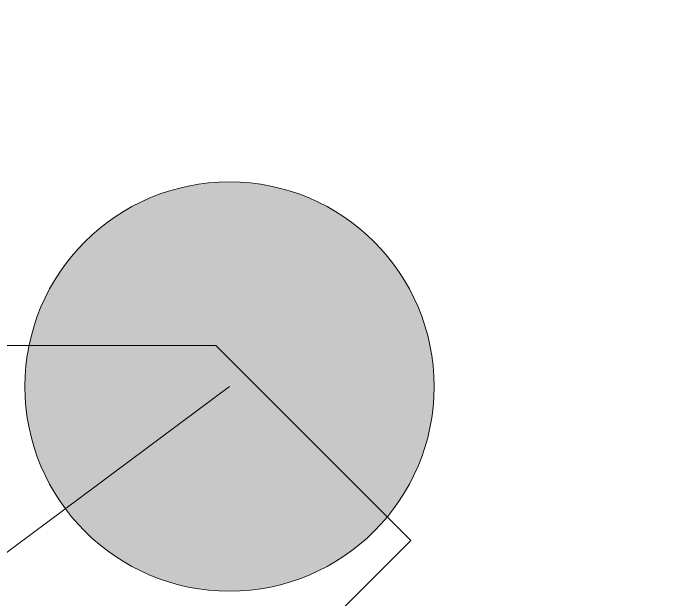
# Model space of a CAD drawing. Header units: millimetres. Extents: x -13069 to 207500, y -71366 to 56785.
# Drawn here: x 2062.2 to 2224.8, y 15225.9 to 15369.2 of the extents above; entities that cross this region are included whole.
import ezdxf

# ---------------------------------------------------------------- set-up
doc = ezdxf.new("R2010")
doc.units = ezdxf.units.MM
doc.layers.add('Марки', color=7, linetype='Continuous', lineweight=20)
doc.layers.add('Потолки штриховка', color=7, linetype='Continuous', lineweight=9)

msp = doc.modelspace()

# ---------------------------------------------------------------- hatches: boundary and pattern name
at = {"layer": 'Марки'}
h = msp.add_hatch(color=256, dxfattribs=at)
edge = h.paths.add_edge_path()
edge.add_arc((2115.079, 15277.973), 50, 0, 360)
at = {"layer": 'Потолки штриховка', "lineweight": 18}
h = msp.add_hatch(dxfattribs=at)
h.set_pattern_fill('FP_86', color=256, style=0, pattern_type=2)
h.set_pattern_definition([(45, (0, 0), (0, 635), [67.352, -381.661]), (0, (47.62, 47.62), (317.5, 317.5), [158.75, -476.25]), (315, (206.38, 47.62), (635, 0), [67.352, -381.661]), (225, (254, 0), (0, -635), [67.352, -381.661]), (0, (47.62, -47.62), (317.5, 317.5), [158.75, -476.25]), (315, (0, 0), (635, 0), [67.352, -381.661]), (90, (396.88, -79.38), (-317.5, 317.5), [158.75, -476.25]), (45, (396.88, 79.38), (0, 635), [67.352, -381.661]), (45, (444.5, -127), (0, 635), [67.352, -381.661]), (90, (492.12, -79.38), (-317.5, 317.5), [158.75, -476.25]), (315, (396.88, -79.38), (635, 0), [67.352, -381.661]), (315, (444.5, 127), (635, 0), [67.352, -381.661])])
h.paths.add_polyline_path([(2735.642, 15210.342), (2733.963, 15410.342), (2710.962, 15410.342), (2712.641, 15210.342), (2726.404, 15210.342)])
h.paths.add_polyline_path([(157.047, 15210.342), (162.737, 15210.342), (162.404, 15410.342), (155.413, 15410.342), (155.642, 15210.342)])
h.paths.add_polyline_path([(1162.278, 15210.342), (2702.641, 15210.342), (2700.962, 15410.342), (172.508, 15410.342), (172.737, 15210.342), (1160.077, 15210.342)])

# ---------------------------------------------------------------- linework, layer by layer
at = {"layer": 'Марки'}
msp.add_line((2115.079, 15277.973), (1661.494, 14940.51), dxfattribs=at)
msp.add_circle((2115.079, 15277.973), 50, dxfattribs=at)

doc.saveas('drawing.dxf')
